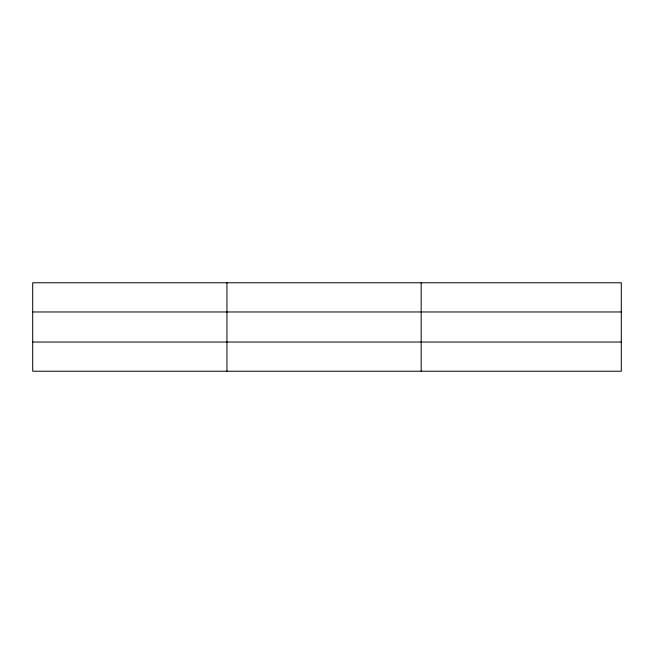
<?xml version="1.0" encoding="UTF-8"?>
<svg xmlns="http://www.w3.org/2000/svg" width="654" height="654" viewBox="0 0 654 654"><rect width="100%" height="100%" fill="white"/><g stroke="black" fill="none" stroke-linecap="round" stroke-linejoin="round"><path stroke-width="0.98" d="M226.938 282.773L226.938 371.227M421.176 282.773L421.176 371.227M621.3 342.034L621.3 371.227L32.7 371.227L32.7 282.773L621.3 282.773L621.3 342.034L32.7 342.034M32.7 311.966L621.3 311.966"/></g></svg>
